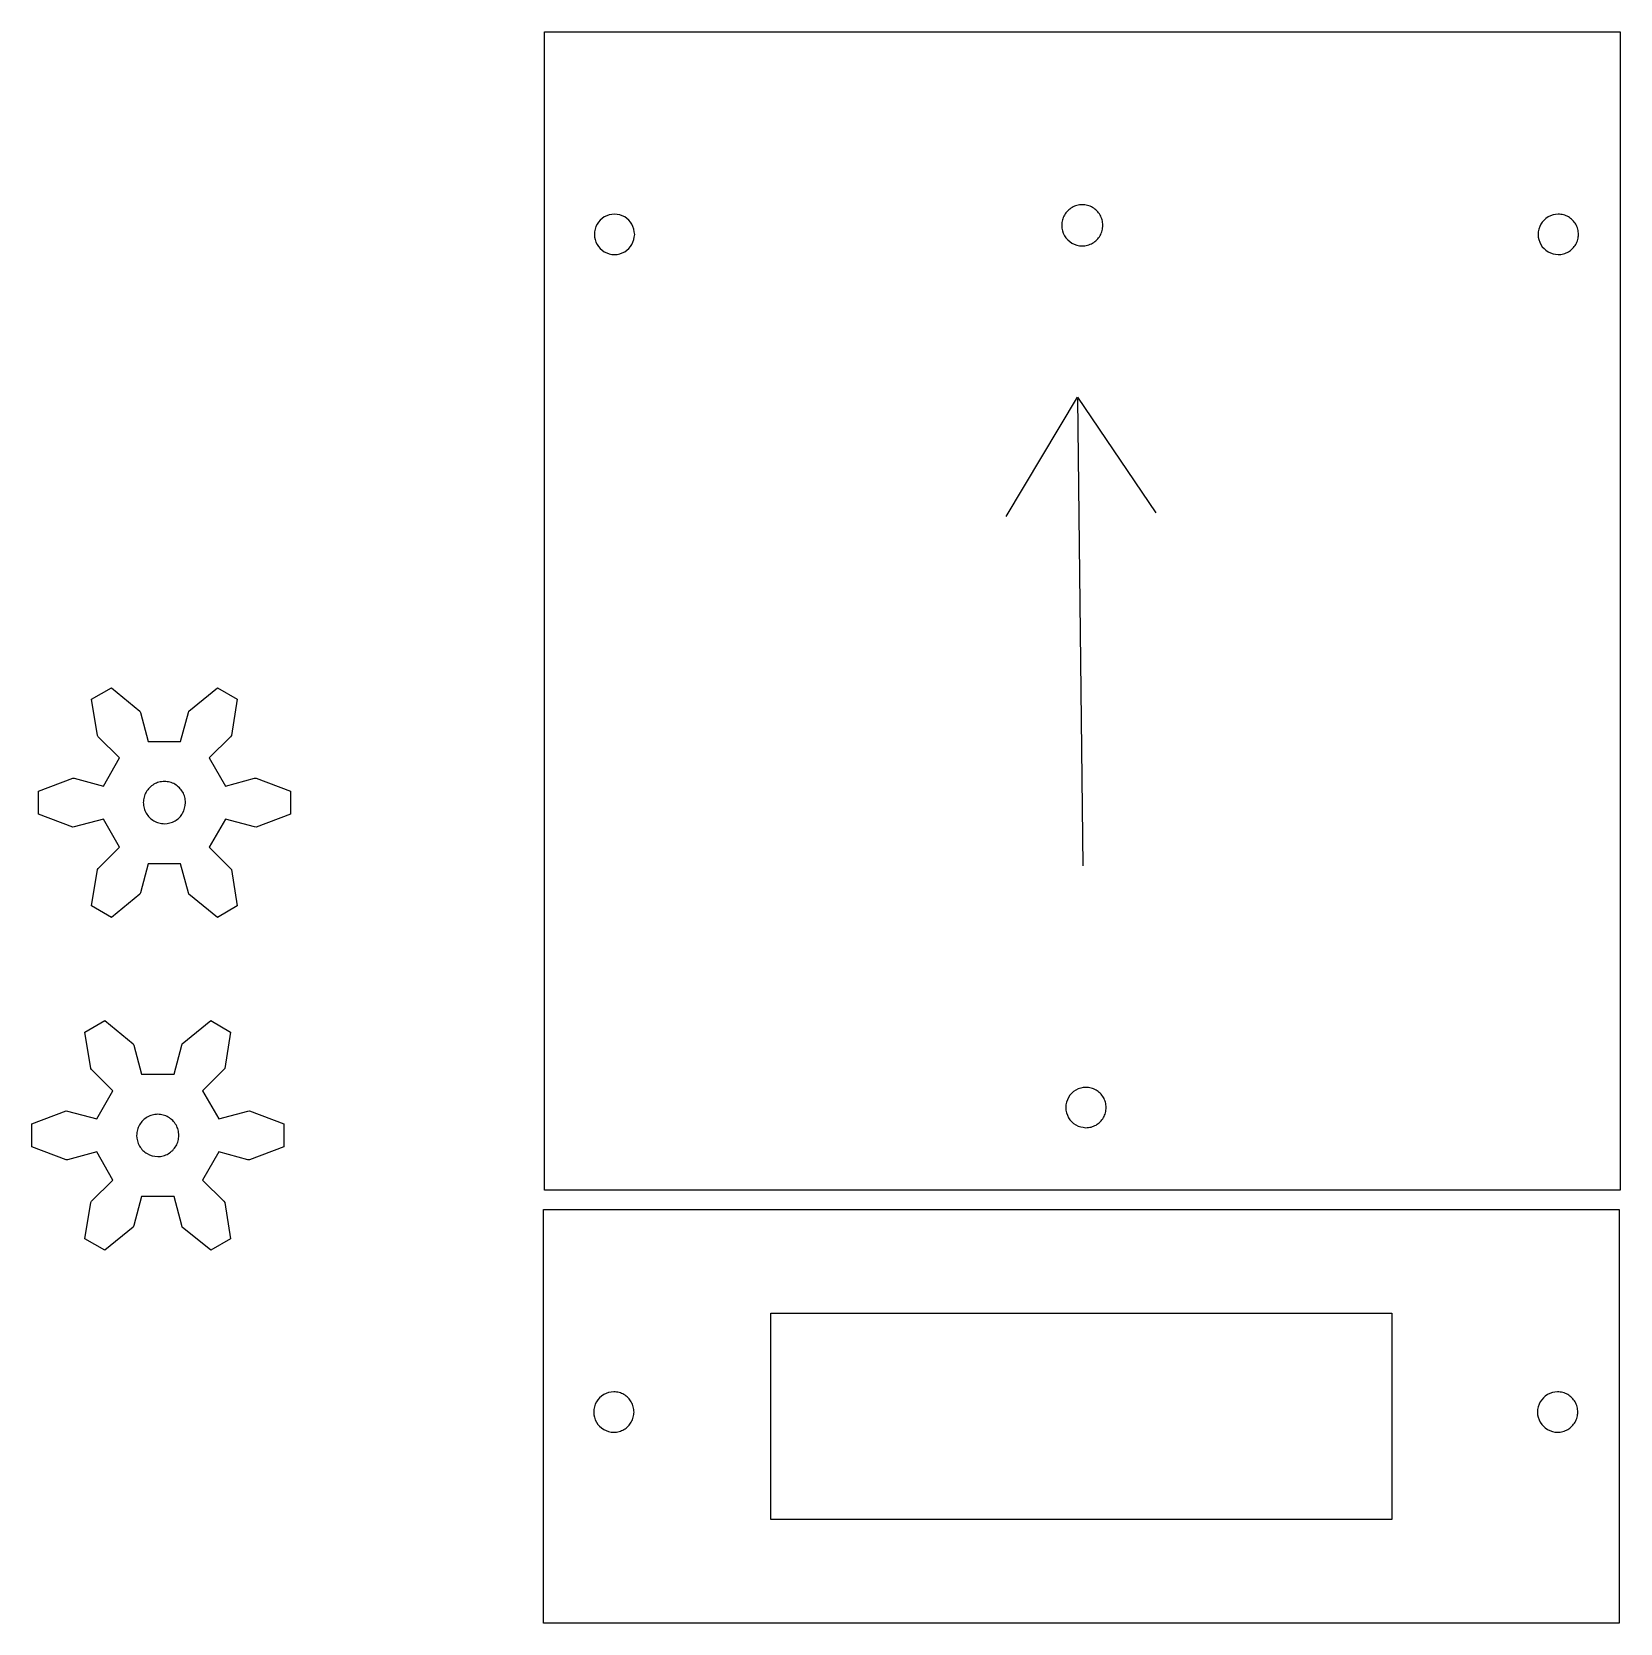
# Model space of a CAD drawing. Extents: x -287 to -95, y -20 to 315.
# Drawn here: x -287.1 to -95.1, y 122.6 to 314.9 of the extents above; entities that cross this region are included whole.
import ezdxf

# ---------------------------------------------------------------- set-up
doc = ezdxf.new("R2010")
doc.units = 0
doc.layers.add('Capa_1', color=7, linetype='CONTINUOUS')

msp = doc.modelspace()

# ---------------------------------------------------------------- linework, layer by layer
at = {"layer": 'Capa_1', "color": 7}
for p, q in [((-225.127778, 314.949801), (-95.127781, 314.949801)), ((-225.127778, 174.949802), (-225.127778, 314.949801)), ((-95.127781, 314.949801), (-95.127781, 174.949802)), ((-214.213832, 290.474274), (-214.213832, 290.474274)), ((-100.167748, 290.474274), (-100.167748, 290.474274)), ((-169.333333, 256.369804), (-160.715861, 270.804071)), ((-160.715861, 270.804071), (-151.23664, 256.800678)), ((-160.715861, 270.588634), (-160.06955, 214.144189)), ((-279.846253, 234.285737), (-277.449974, 235.66923)), ((-277.449974, 235.66923), (-274.005906, 232.86864)), ((-268.074211, 232.86864), (-264.630143, 235.66923)), ((-264.630143, 235.66923), (-262.233864, 234.285737)), ((-279.142904, 229.902792), (-279.846253, 234.285737)), ((-274.005906, 232.86864), (-273.941289, 232.705705)), ((-268.138828, 232.705705), (-268.074211, 232.86864)), ((-262.233864, 234.285737), (-262.937213, 229.902792)), ((-273.941289, 232.705705), (-273.004049, 229.182612)), ((-269.076068, 229.182612), (-268.138828, 232.705705)), ((-279.034107, 229.765364), (-279.142904, 229.902792)), ((-276.451639, 227.192144), (-279.034107, 229.765364)), ((-273.004049, 229.182612), (-269.076068, 229.182612)), ((-263.04601, 229.765364), (-265.628478, 227.192144)), ((-262.937213, 229.902792), (-263.04601, 229.765364)), ((-278.415629, 223.790415), (-276.451639, 227.192144)), ((-265.628478, 227.192144), (-263.664488, 223.790415)), ((-286.256166, 223.183445), (-282.108752, 224.7658)), ((-286.256166, 220.416459), (-286.256166, 223.183445)), ((-282.108752, 224.7658), (-281.935338, 224.740287)), ((-281.935338, 224.740287), (-278.415629, 223.790415)), ((-263.664488, 223.790415), (-260.144779, 224.740287)), ((-260.144779, 224.740287), (-259.971365, 224.7658)), ((-259.971365, 224.7658), (-255.823951, 223.183445)), ((-255.823951, 223.183445), (-255.823951, 220.416459)), ((-268.490057, 221.799947), (-268.490057, 221.799947)), ((-282.108752, 218.834104), (-286.256166, 220.416459)), ((-278.415629, 219.80949), (-281.935338, 218.859617)), ((-276.451639, 216.407761), (-278.415629, 219.80949)), ((-263.664488, 219.80949), (-265.628478, 216.407761)), ((-260.144779, 218.859617), (-263.664488, 219.80949)), ((-255.823951, 220.416459), (-259.971365, 218.834104)), ((-281.935338, 218.859617), (-282.108752, 218.834104)), ((-259.971365, 218.834104), (-260.144779, 218.859617)), ((-279.034107, 213.834541), (-276.451639, 216.407761)), ((-265.628478, 216.407761), (-263.04601, 213.834541)), ((-279.846253, 209.314167), (-279.142904, 213.697112)), ((-279.142904, 213.697112), (-279.034107, 213.834541)), ((-273.004049, 214.417293), (-273.941289, 210.8942)), ((-269.076068, 214.417293), (-273.004049, 214.417293)), ((-268.138828, 210.8942), (-269.076068, 214.417293)), ((-263.04601, 213.834541), (-262.937213, 213.697112)), ((-262.937213, 213.697112), (-262.233864, 209.314167)), ((-274.005906, 210.731264), (-277.449974, 207.930675)), ((-273.941289, 210.8942), (-274.005906, 210.731264)), ((-268.074211, 210.731264), (-268.138828, 210.8942)), ((-264.630143, 207.930675), (-268.074211, 210.731264)), ((-277.449974, 207.930675), (-279.846253, 209.314167)), ((-262.233864, 209.314167), (-264.630143, 207.930675)), ((-280.65128, 194.062131), (-278.255002, 195.445623)), ((-278.255002, 195.445623), (-274.810934, 192.645034)), ((-268.879238, 192.645034), (-265.43517, 195.445623)), ((-265.43517, 195.445623), (-263.038892, 194.062131)), ((-279.947932, 189.679186), (-280.65128, 194.062131)), ((-274.810934, 192.645034), (-274.746316, 192.482098)), ((-274.746316, 192.482098), (-273.809076, 188.959005)), ((-269.881096, 188.959005), (-268.943856, 192.482098)), ((-268.943856, 192.482098), (-268.879238, 192.645034)), ((-263.038892, 194.062131), (-263.742241, 189.679186)), ((-279.839135, 189.541758), (-279.947932, 189.679186)), ((-277.256666, 186.968537), (-279.839135, 189.541758)), ((-273.809076, 188.959005), (-269.881096, 188.959005)), ((-263.851037, 189.541758), (-266.433506, 186.968537)), ((-263.742241, 189.679186), (-263.851037, 189.541758)), ((-279.220656, 183.566808), (-277.256666, 186.968537)), ((-266.433506, 186.968537), (-264.469516, 183.566808)), ((-287.061193, 182.959839), (-282.91378, 184.542194)), ((-287.061193, 180.192853), (-287.061193, 182.959839)), ((-282.91378, 184.542194), (-282.740365, 184.516681)), ((-282.740365, 184.516681), (-279.220656, 183.566808)), ((-264.469516, 183.566808), (-260.949807, 184.516681)), ((-260.949807, 184.516681), (-260.776393, 184.542194)), ((-260.776393, 184.542194), (-256.628979, 182.959839)), ((-256.628979, 182.959839), (-256.628979, 180.192853)), ((-269.295084, 181.576343), (-269.295084, 181.576343)), ((-159.683086, 182.507741), (-159.683086, 182.507741)), ((-282.91378, 178.610498), (-287.061193, 180.192853)), ((-279.220656, 179.585883), (-282.740365, 178.636011)), ((-277.256666, 176.184154), (-279.220656, 179.585883)), ((-264.469516, 179.585883), (-266.433506, 176.184154)), ((-260.949807, 178.636011), (-264.469516, 179.585883)), ((-256.628979, 180.192853), (-260.776393, 178.610498)), ((-282.740365, 178.636011), (-282.91378, 178.610498)), ((-260.776393, 178.610498), (-260.949807, 178.636011)), ((-279.839135, 173.610934), (-277.256666, 176.184154)), ((-266.433506, 176.184154), (-263.851037, 173.610934)), ((-280.65128, 169.090561), (-279.947932, 173.473506)), ((-279.947932, 173.473506), (-279.839135, 173.610934)), ((-273.809076, 174.193686), (-274.746316, 170.670593)), ((-269.881096, 174.193686), (-273.809076, 174.193686)), ((-268.943856, 170.670593), (-269.881096, 174.193686)), ((-263.851037, 173.610934), (-263.742241, 173.473506)), ((-263.742241, 173.473506), (-263.038892, 169.090561)), ((-95.127781, 174.949802), (-225.127778, 174.949802)), ((-225.24926, 172.628552), (-95.249272, 172.628552)), ((-225.24926, 122.628551), (-225.24926, 172.628552)), ((-95.249272, 172.628552), (-95.249272, 122.628551)), ((-274.810934, 170.507658), (-278.255002, 167.707068)), ((-274.746316, 170.670593), (-274.810934, 170.507658)), ((-268.879238, 170.507658), (-268.943856, 170.670593)), ((-265.43517, 167.707068), (-268.879238, 170.507658)), ((-278.255002, 167.707068), (-280.65128, 169.090561)), ((-263.038892, 169.090561), (-265.43517, 167.707068)), ((-197.772432, 160.101718), (-122.7261, 160.101718)), ((-197.772432, 135.155385), (-197.772432, 160.101718)), ((-122.7261, 160.101718), (-122.7261, 135.155385)), ((-214.292719, 148.146994), (-214.292719, 148.146994)), ((-100.24664, 148.146994), (-100.24664, 148.146994)), ((-122.7261, 135.155385), (-197.772432, 135.155385)), ((-95.249272, 122.628551), (-225.24926, 122.628551))]:
    msp.add_line(p, q, dxfattribs=at)
at = {"layer": 'Capa_1', "color": 5}
msp.add_line((-157.644372, 291.566197), (-157.644372, 291.566197), dxfattribs=at)
at = {"layer": 'Capa_1', "color": 7}
for points, knots in [([(-214.213832, 290.474274), (-214.280811, 290.044685), (-214.412781, 289.19825), (-215.382959, 288.266393), (-216.648514, 287.921113), (-217.927356, 288.266393), (-218.858461, 289.19825), (-219.203998, 290.474274), (-218.858461, 291.750298), (-217.927356, 292.682154), (-216.648514, 293.027435), (-215.382959, 292.682154), (-214.412781, 291.750298), (-214.280811, 290.903862), (-214.213832, 290.474274)], [0, 0, 0, 0, 1.274165, 2.510539, 3.784704, 5.058869, 6.295242, 7.569407, 8.843572, 10.079946, 11.354111, 12.628276, 13.864649, 15.138814, 15.138814, 15.138814, 15.138814]), ([(-100.167748, 290.474274), (-100.183993, 290.261023), (-100.21635, 289.836287), (-100.472037, 289.241883), (-100.861076, 288.731217), (-101.372347, 288.33959), (-101.966922, 288.093602), (-102.815871, 287.980191), (-103.881779, 288.266057), (-104.812226, 289.198337), (-105.157985, 290.474274), (-104.812226, 291.750211), (-103.881779, 292.682491), (-102.815871, 292.968356), (-101.966922, 292.854945), (-101.372347, 292.608958), (-100.861076, 292.21733), (-100.472037, 291.706664), (-100.21635, 291.11226), (-100.183993, 290.687524), (-100.167748, 290.474274)], [0, 0, 0, 0, 0.637924, 1.270569, 1.908493, 2.546417, 3.179062, 3.816986, 5.09115, 6.327523, 7.601687, 8.875852, 10.112224, 11.386388, 12.024312, 12.656957, 13.294881, 13.932805, 14.56545, 15.203374, 15.203374, 15.203374, 15.203374]), ([(-268.490057, 221.799947), (-268.560224, 221.350454), (-268.698476, 220.464802), (-269.712497, 219.48926), (-270.817961, 219.190131), (-271.707562, 219.308804), (-272.329654, 219.566206), (-272.864004, 219.976006), (-273.27375, 220.510369), (-273.531382, 221.132355), (-273.619517, 221.799947), (-273.531383, 222.467539), (-273.27375, 223.089522), (-272.864011, 223.623902), (-272.329632, 224.033641), (-271.707645, 224.291274), (-271.040067, 224.379408), (-270.372423, 224.291274), (-269.750632, 224.03364), (-269.215536, 223.623901), (-268.808471, 223.089521), (-268.540912, 222.467539), (-268.507055, 222.023093), (-268.490057, 221.799947)], [0, 0, 0, 0, 1.33329, 2.627035, 3.960326, 4.627852, 5.289854, 5.95738, 6.624906, 7.286908, 7.954434, 8.621961, 9.283964, 9.95149, 10.619017, 11.281019, 11.948546, 12.616072, 13.278074, 13.9456, 14.613127, 15.275129, 15.942655, 15.942655, 15.942655, 15.942655]), ([(-159.683086, 182.507741), (-160.112676, 182.57472), (-160.959114, 182.706692), (-161.890943, 183.676862), (-162.236325, 184.942449), (-161.890665, 186.22117), (-160.960201, 187.152717), (-159.89427, 187.438762), (-159.04538, 187.325327), (-158.450623, 187.079345), (-157.940038, 186.687715), (-157.548444, 186.177051), (-157.302242, 185.582643), (-157.218014, 184.94467), (-157.302241, 184.306633), (-157.548449, 183.712416), (-157.940018, 183.201049), (-158.450699, 182.812036), (-159.045099, 182.556342), (-159.469835, 182.523986), (-159.683086, 182.507741)], [0, 0, 0, 0, 1.274164, 2.510537, 3.784701, 5.058865, 6.295238, 7.569402, 8.207326, 8.839971, 9.477895, 10.115819, 10.748464, 11.386388, 12.024312, 12.656957, 13.294882, 13.932805, 14.56545, 15.203374, 15.203374, 15.203374, 15.203374]), ([(-269.295084, 181.576343), (-269.312084, 181.353197), (-269.345942, 180.908752), (-269.613495, 180.286765), (-270.020586, 179.752403), (-270.555583, 179.3426), (-271.177746, 179.085208), (-272.066105, 178.966487), (-273.181359, 179.265974), (-274.155457, 180.240062), (-274.454942, 181.355347), (-274.336221, 182.243644), (-274.078829, 182.865996), (-273.669025, 183.400276), (-273.134665, 183.810042), (-272.512674, 184.067668), (-271.845097, 184.155805), (-271.177453, 184.06767), (-270.555661, 183.810037), (-270.020564, 183.400298), (-269.613499, 182.865919), (-269.34594, 182.243936), (-269.312083, 181.799489), (-269.295084, 181.576343)], [0, 0, 0, 0, 0.667526, 1.329528, 1.997054, 2.664581, 3.326583, 3.994109, 5.327399, 6.621144, 7.954434, 8.621961, 9.283963, 9.951489, 10.619015, 11.281017, 11.948543, 12.61607, 13.278072, 13.945599, 14.613126, 15.275128, 15.942655, 15.942655, 15.942655, 15.942655]), ([(-214.292719, 148.146994), (-214.308965, 147.933743), (-214.341321, 147.509007), (-214.597009, 146.914603), (-214.986048, 146.403937), (-215.497318, 146.01231), (-216.091893, 145.766322), (-216.940842, 145.652911), (-218.006751, 145.938776), (-218.937197, 146.871057), (-219.282957, 148.146994), (-218.937197, 149.422931), (-218.006751, 150.355211), (-216.940842, 150.641076), (-216.091893, 150.527665), (-215.497318, 150.281678), (-214.986048, 149.89005), (-214.597009, 149.379384), (-214.341321, 148.78498), (-214.308965, 148.360244), (-214.292719, 148.146994)], [0, 0, 0, 0, 0.637924, 1.270569, 1.908493, 2.546417, 3.179062, 3.816986, 5.09115, 6.327522, 7.601687, 8.875851, 10.112224, 11.386388, 12.024312, 12.656957, 13.294881, 13.932805, 14.56545, 15.203374, 15.203374, 15.203374, 15.203374]), ([(-100.24664, 148.146994), (-100.262886, 147.933743), (-100.295242, 147.509007), (-100.55093, 146.914603), (-100.939969, 146.403937), (-101.451239, 146.01231), (-102.045814, 145.766322), (-102.894763, 145.652911), (-103.960672, 145.938776), (-104.891118, 146.871057), (-105.236878, 148.146994), (-104.891118, 149.422931), (-103.960672, 150.355211), (-102.894763, 150.641076), (-102.045814, 150.527665), (-101.451239, 150.281678), (-100.939969, 149.89005), (-100.55093, 149.379384), (-100.295242, 148.78498), (-100.262886, 148.360244), (-100.24664, 148.146994)], [0, 0, 0, 0, 0.637924, 1.270569, 1.908493, 2.546417, 3.179062, 3.816986, 5.09115, 6.327522, 7.601687, 8.875851, 10.112224, 11.386388, 12.024312, 12.656957, 13.294881, 13.932805, 14.56545, 15.203374, 15.203374, 15.203374, 15.203374])]:
    msp.add_open_spline(points, degree=3, knots=knots, dxfattribs=at)
at = {"layer": 'Capa_1', "color": 5}
msp.add_open_spline([(-157.644372, 291.566197), (-157.660927, 291.348878), (-157.693902, 290.916039), (-157.954467, 290.310295), (-158.350929, 289.789888), (-158.871954, 289.390786), (-159.47787, 289.140115), (-160.343031, 289.024495), (-161.429161, 289.316161), (-162.377822, 290.264812), (-162.669486, 291.350972), (-162.553865, 292.216072), (-162.303195, 292.822172), (-161.904093, 293.3425), (-161.383686, 293.741565), (-160.777938, 293.992464), (-160.127794, 294.078299), (-159.477585, 293.992466), (-158.87203, 293.741561), (-158.350907, 293.342522), (-157.954472, 292.822097), (-157.6939, 292.216356), (-157.660927, 291.783516), (-157.644372, 291.566197)], degree=3, knots=[0, 0, 0, 0, 0.650094, 1.294809, 1.944903, 2.594998, 3.239713, 3.889807, 5.18828, 6.44824, 7.746713, 8.396807, 9.041522, 9.691616, 10.341711, 10.986426, 11.63652, 12.286615, 12.93133, 13.581425, 14.23152, 14.876235, 15.52633, 15.52633, 15.52633, 15.52633], dxfattribs=at)

doc.saveas('drawing.dxf')
